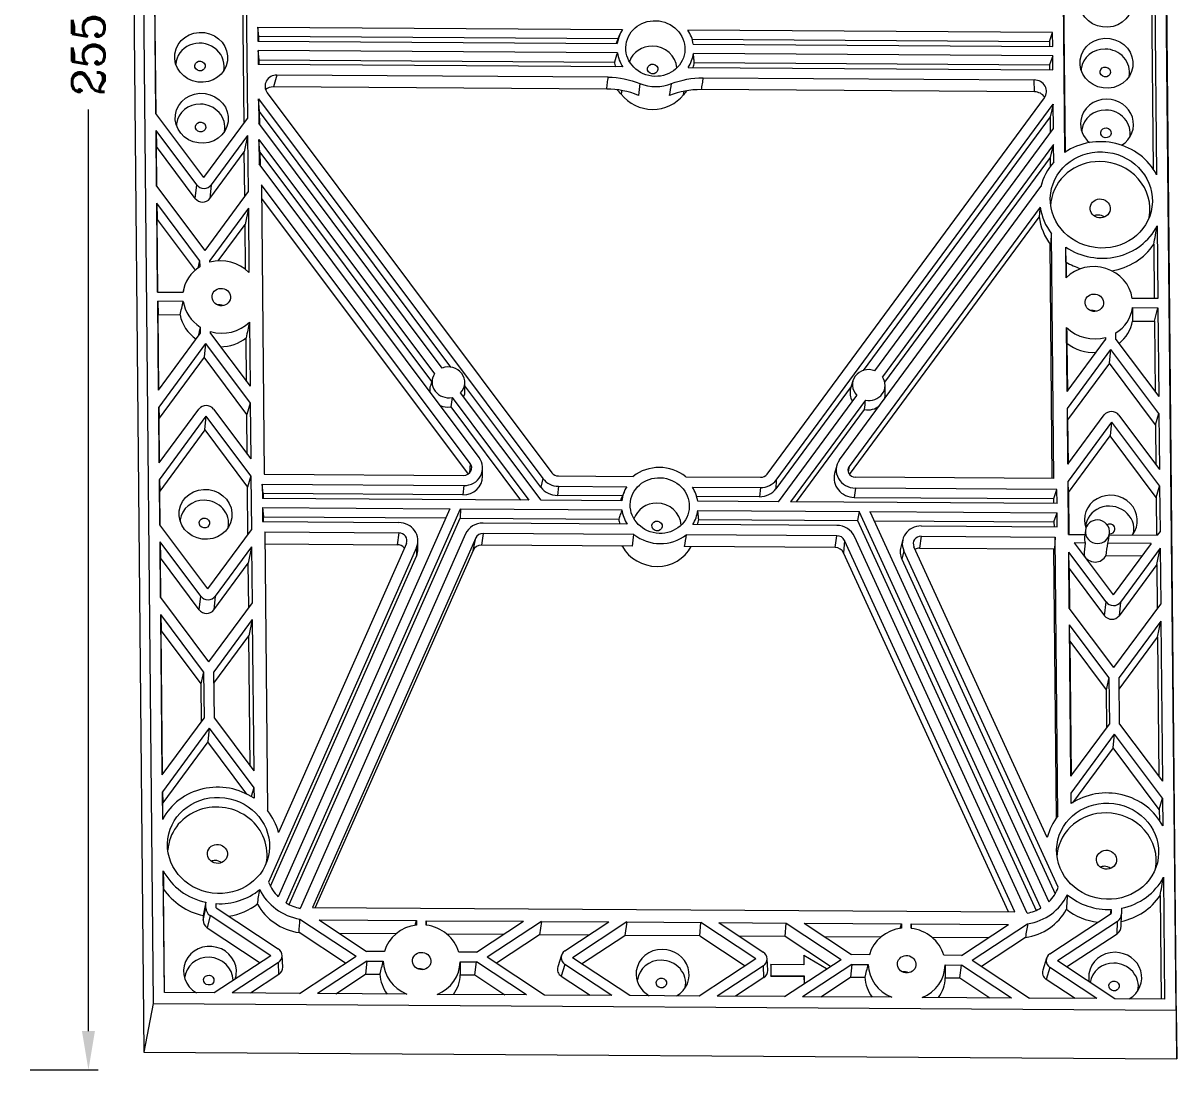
# Model space of a CAD drawing. Header units: millimetres. Extents: x 3042 to 4057, y 1987 to 3678.
# Drawn here: x 3376.9 to 3519.5, y 2148.1 to 2277.5 of the extents above; entities that cross this region are included whole.
import ezdxf

# ---------------------------------------------------------------- set-up
doc = ezdxf.new("R2010")
doc.units = ezdxf.units.MM
doc.layers.get('0').update_dxf_attribs({"linetype": 'CONTINUOUS'})
doc.layers.get('Defpoints').update_dxf_attribs({"linetype": 'CONTINUOUS'})
doc.layers.add('dim', color=82, linetype='CONTINUOUS', lineweight=9)
doc.styles.add('ROMANC', font='romanc.shx', dxfattribs={"bigfont": 'gbcbig.shx'})
doc.dimstyles.new('4', dxfattribs={"dimtxt": 3.5, "dimasz": 2.2, "dimexe": 0.66, "dimexo": 0.66, "dimgap": 0.66, "dimtad": 0, "dimdsep": 46, "dimtxsty": 'ROMANC', "dimcen": 0, "dimclrd": 256, "dimclre": 131, "dimclrt": 42, "dimazin": 2, "dimtfac": 1, "dimtofl": 0, "dimtmove": 0, "dimatfit": 3, "dimfxl": 1, "dimtfill": 1, "dimlwd": 5, "dimlwe": 5, "dimarcsym": 0})

# ---------------------------------------------------------------- blocks, each defined once
blk = doc.blocks.new('*D9')
at = {"layer": 'Defpoints', "color": 0, "lineweight": 18}
for p in [(3376.6, 2403.9), (3376.6, 2148.1), (3385.01, 2148.1)]:
    blk.add_point(p, dxfattribs=at)
at = {"layer": 'dim', "color": 131, "lineweight": 5}
for p, q in [((3377.8, 2403.9), (3386.21, 2403.9)), ((3377.8, 2148.1), (3386.21, 2148.1))]:
    blk.add_line(p, q, dxfattribs=at)
at = {"layer": 'dim', "lineweight": 5}
for p, q in [((3385.01, 2399.1), (3385.01, 2285.2)), ((3385.01, 2152.9), (3385.01, 2266.8))]:
    blk.add_line(p, q, dxfattribs=at)
at = {"layer": 'dim', "lineweight": 18}
for points in [[(3384.21, 2399.1), (3385.81, 2399.1), (3385.01, 2403.9)], [(3384.21, 2152.9), (3385.81, 2152.9), (3385.01, 2148.1)]]:
    blk.add_solid(points, dxfattribs=at)
at = {"layer": 'dim', "color": 42, "lineweight": 18, "insert": (3385.01, 2276), "char_height": 4, "attachment_point": 5, "rotation": 90, "style": 'ROMANC', "bg_fill": 3, "box_fill_scale": 1.1, "bg_fill_color": 256, "bg_fill_true_color": 13158600, "bg_fill_transparency": 7121136}
blk.add_mtext('255.8', dxfattribs=at)

msp = doc.modelspace()

# ---------------------------------------------------------------- linework, layer by layer
at = {"color": 7, "linetype": 'Continuous', "lineweight": 18}
for p, q in [((3390.724, 2393.181), (3393.01, 2156.331)), ((3519.42, 2155.507), (3517.135, 2392.357)), ((3389.54, 2391.134), (3391.865, 2150.3)), ((3519.532, 2149.467), (3517.207, 2390.301)), ((3393.35, 2266.313), (3393.122, 2289.935)), ((3393.369, 2266.288), (3393.163, 2287.674)), ((3404.457, 2287.176), (3404.664, 2265.68)), ((3404.238, 2265.102), (3404.043, 2285.329)), ((3505.688, 2261.512), (3505.481, 2283.008)), ((3505.513, 2281.614), (3505.707, 2261.525)), ((3516.795, 2282.375), (3517.023, 2258.753)), ((3516.377, 2280.984), (3516.584, 2259.477)), ((3406.07, 2275.835), (3405.941, 2276.971)), ((3405.941, 2276.971), (3450.999, 2276.677)), ((3405.941, 2276.971), (3405.958, 2275.236)), ((3450.657, 2276.017), (3450.279, 2275.099)), ((3504.159, 2276.33), (3459.101, 2276.624)), ((3503.764, 2275.198), (3504.159, 2276.33)), ((3504.176, 2274.595), (3504.159, 2276.33)), ((3405.958, 2275.236), (3450.373, 2274.946)), ((3450.462, 2275.545), (3406.07, 2275.835)), ((3406.076, 2275.235), (3406.07, 2275.835)), ((3459.628, 2275.486), (3503.764, 2275.198)), ((3459.76, 2274.885), (3504.176, 2274.595)), ((3503.764, 2275.198), (3503.77, 2274.598)), ((3450.384, 2273.803), (3405.969, 2274.093)), ((3406.098, 2272.957), (3405.969, 2274.093)), ((3405.969, 2274.093), (3405.986, 2272.358)), ((3504.187, 2273.452), (3459.771, 2273.742)), ((3504.187, 2273.452), (3503.792, 2272.32)), ((3504.204, 2271.717), (3504.187, 2273.452)), ((3451.044, 2272.064), (3405.986, 2272.358)), ((3406.098, 2272.957), (3450.005, 2272.671)), ((3406.104, 2272.357), (3406.098, 2272.957)), ((3459.145, 2272.011), (3504.204, 2271.717)), ((3459.885, 2272.606), (3503.792, 2272.32)), ((3503.792, 2272.32), (3503.798, 2271.72)), ((3449.245, 2270.804), (3408.309, 2271.071)), ((3460.969, 2270.728), (3501.905, 2270.461)), ((3407.109, 2268.869), (3442.273, 2221.92)), ((3449.059, 2269.336), (3407.862, 2269.605)), ((3501.93, 2268.992), (3460.732, 2269.26)), ((3406.026, 2268.128), (3406.055, 2265.11)), ((3406.16, 2266.547), (3406.026, 2268.128)), ((3406.026, 2268.128), (3441.175, 2221.198)), ((3468.886, 2221.747), (3503.147, 2268.243)), ((3469.997, 2221.011), (3504.245, 2267.487)), ((3504.245, 2267.487), (3503.854, 2265.91)), ((3504.274, 2264.47), (3504.245, 2267.487)), ((3399.288, 2258.385), (3393.35, 2266.313)), ((3429.813, 2234.966), (3406.16, 2266.547)), ((3406.175, 2264.95), (3406.16, 2266.547)), ((3503.854, 2265.91), (3480.744, 2234.547)), ((3503.854, 2265.91), (3503.873, 2263.926)), ((3399.288, 2258.385), (3404.664, 2265.68)), ((3428.715, 2234.856), (3406.055, 2265.11)), ((3393.37, 2264.223), (3393.408, 2262.223)), ((3393.437, 2257.322), (3393.37, 2264.223)), ((3398.397, 2257.511), (3393.37, 2264.223)), ((3404.684, 2263.59), (3400.196, 2257.499)), ((3404.684, 2263.59), (3404.272, 2261.593)), ((3404.684, 2263.59), (3404.751, 2256.689)), ((3406.075, 2263.102), (3427.782, 2234.12)), ((3406.075, 2263.102), (3406.104, 2260.085)), ((3406.208, 2261.522), (3406.075, 2263.102)), ((3482.196, 2234.507), (3504.274, 2264.47)), ((3393.456, 2257.296), (3393.408, 2262.223)), ((3398.207, 2255.815), (3393.408, 2262.223)), ((3504.293, 2262.462), (3483.143, 2233.759)), ((3503.902, 2260.885), (3504.293, 2262.462)), ((3504.314, 2260.316), (3504.293, 2262.462)), ((3400.006, 2255.804), (3404.272, 2261.593)), ((3404.325, 2256.111), (3404.272, 2261.593)), ((3406.208, 2261.522), (3406.224, 2259.924)), ((3406.208, 2261.522), (3427.423, 2233.196)), ((3483.427, 2233.098), (3503.902, 2260.885)), ((3503.912, 2259.825), (3503.902, 2260.885)), ((3433.289, 2223.788), (3406.104, 2260.085)), ((3406.391, 2257.514), (3406.736, 2221.751)), ((3432.191, 2223.066), (3406.391, 2257.514)), ((3502.826, 2257.656), (3502.708, 2257.253)), ((3393.437, 2257.322), (3399.375, 2249.393)), ((3404.751, 2256.689), (3399.375, 2249.393)), ((3477.834, 2223.497), (3502.727, 2257.28)), ((3393.457, 2255.231), (3393.495, 2253.231)), ((3393.563, 2244.243), (3393.457, 2255.231)), ((3398.751, 2248.163), (3393.457, 2255.231)), ((3404.771, 2254.598), (3400.023, 2248.155)), ((3404.771, 2254.598), (3404.359, 2252.601)), ((3404.771, 2254.598), (3404.847, 2246.677)), ((3406.407, 2255.827), (3431.936, 2221.742)), ((3502.627, 2254.723), (3479.027, 2222.696)), ((3393.582, 2244.243), (3393.495, 2253.231)), ((3393.495, 2253.231), (3398.198, 2246.952)), ((3479.084, 2221.679), (3502.52, 2253.483)), ((3401.034, 2248.089), (3404.359, 2252.601)), ((3404.412, 2247.059), (3404.359, 2252.601)), ((3517.084, 2252.411), (3517.171, 2243.437)), ((3504.324, 2221.213), (3504.032, 2251.458)), ((3504.128, 2221.215), (3503.849, 2250.178)), ((3505.838, 2246.018), (3505.801, 2249.799)), ((3516.674, 2250.152), (3516.739, 2243.439)), ((3398.751, 2248.163), (3398.533, 2247.214)), ((3398.751, 2248.163), (3398.758, 2247.364)), ((3400.025, 2247.92), (3400.023, 2248.155)), ((3505.838, 2247.949), (3505.856, 2246.037)), ((3396.854, 2244.887), (3396.658, 2244.222)), ((3393.563, 2244.243), (3396.715, 2244.222)), ((3393.68, 2232.124), (3393.574, 2243.113)), ((3393.574, 2243.113), (3393.609, 2241.45)), ((3396.726, 2243.092), (3393.574, 2243.113)), ((3517.171, 2243.437), (3514.018, 2243.457)), ((3514.029, 2242.327), (3517.181, 2242.307)), ((3516.766, 2240.647), (3517.181, 2242.307)), ((3517.181, 2242.307), (3517.287, 2231.318)), ((3393.699, 2232.149), (3393.609, 2241.45)), ((3393.609, 2241.45), (3396.342, 2241.432)), ((3404.907, 2240.531), (3404.983, 2232.609)), ((3514.033, 2240.665), (3516.766, 2240.647)), ((3516.766, 2240.647), (3516.851, 2231.901)), ((3393.68, 2232.124), (3398.838, 2239.124)), ((3398.83, 2239.923), (3398.838, 2239.124)), ((3400.11, 2239.116), (3400.108, 2239.351)), ((3400.11, 2239.116), (3404.983, 2232.609)), ((3505.973, 2231.951), (3505.897, 2239.873)), ((3511.994, 2238.386), (3511.986, 2239.185)), ((3399.486, 2237.886), (3393.7, 2230.034)), ((3399.486, 2237.886), (3399.296, 2236.19)), ((3399.486, 2237.886), (3405.003, 2230.519)), ((3404.546, 2233.193), (3404.494, 2238.59)), ((3505.935, 2237.929), (3505.992, 2231.976)), ((3505.973, 2231.951), (3510.722, 2238.394)), ((3510.719, 2238.629), (3510.722, 2238.394)), ((3511.994, 2238.386), (3517.287, 2231.318)), ((3399.296, 2236.19), (3393.732, 2228.64)), ((3404.585, 2229.128), (3399.296, 2236.19)), ((3505.994, 2229.861), (3511.369, 2237.156)), ((3511.18, 2235.461), (3511.369, 2237.156)), ((3517.308, 2229.228), (3511.369, 2237.156)), ((3511.18, 2235.461), (3506.026, 2228.467)), ((3516.89, 2227.837), (3511.18, 2235.461)), ((3427.55, 2233.625), (3427.264, 2232.656)), ((3479.496, 2233.286), (3479.21, 2232.317)), ((3440.949, 2218.521), (3431.008, 2231.795)), ((3431.544, 2232.088), (3431.521, 2233.098)), ((3440.934, 2220.118), (3431.531, 2232.672)), ((3479.283, 2232.566), (3469.971, 2219.928)), ((3483.49, 2231.749), (3483.467, 2232.759)), ((3405.003, 2230.519), (3404.585, 2229.128)), ((3405.003, 2230.519), (3405.07, 2223.618)), ((3429.951, 2231.223), (3439.457, 2218.531)), ((3470.275, 2218.33), (3479.962, 2231.476)), ((3481.029, 2230.89), (3471.767, 2218.32)), ((3393.7, 2230.034), (3393.732, 2228.64)), ((3393.767, 2223.133), (3393.7, 2230.034)), ((3393.767, 2223.133), (3398.665, 2229.78)), ((3393.787, 2221.042), (3399.573, 2228.894)), ((3399.383, 2227.199), (3399.573, 2228.894)), ((3405.09, 2221.528), (3399.573, 2228.894)), ((3400.464, 2229.768), (3405.07, 2223.618)), ((3404.633, 2224.202), (3404.585, 2229.128)), ((3429.777, 2230.054), (3438.402, 2218.538)), ((3472.535, 2218.316), (3480.938, 2229.72)), ((3506.06, 2222.96), (3505.994, 2229.861)), ((3506.026, 2228.467), (3505.994, 2229.861)), ((3506.06, 2222.96), (3510.548, 2229.05)), ((3512.347, 2229.038), (3517.374, 2222.327)), ((3516.89, 2227.837), (3517.308, 2229.228)), ((3517.308, 2229.228), (3517.374, 2222.327)), ((3393.785, 2223.158), (3393.732, 2228.64)), ((3506.026, 2228.467), (3506.079, 2222.985)), ((3511.456, 2228.165), (3506.08, 2220.869)), ((3511.456, 2228.165), (3511.266, 2226.469)), ((3511.456, 2228.165), (3517.394, 2220.236)), ((3516.89, 2227.837), (3516.937, 2222.91)), ((3399.383, 2227.199), (3393.819, 2219.648)), ((3399.383, 2227.199), (3404.672, 2220.137)), ((3506.113, 2219.476), (3511.266, 2226.469)), ((3516.977, 2218.845), (3511.266, 2226.469)), ((3406.736, 2221.751), (3431.387, 2221.59)), ((3433.723, 2221.476), (3433.726, 2222.489)), ((3477.492, 2222.787), (3477.231, 2221.808)), ((3393.787, 2221.042), (3393.819, 2219.648)), ((3393.841, 2215.473), (3393.787, 2221.042)), ((3405.09, 2221.528), (3404.672, 2220.137)), ((3405.09, 2221.528), (3405.155, 2214.839)), ((3406.615, 2219.345), (3406.486, 2220.481)), ((3406.486, 2220.481), (3431.4, 2220.319)), ((3406.486, 2220.481), (3406.503, 2218.746)), ((3443.095, 2221.513), (3452.337, 2221.453)), ((3458.829, 2221.411), (3468.071, 2221.351)), ((3504.324, 2221.213), (3479.768, 2221.374)), ((3506.144, 2214.277), (3506.08, 2220.869)), ((3506.113, 2219.476), (3506.08, 2220.869)), ((3393.86, 2215.447), (3393.819, 2219.648)), ((3404.729, 2214.262), (3404.672, 2220.137)), ((3406.615, 2219.345), (3406.621, 2218.745)), ((3431.267, 2219.185), (3406.615, 2219.345)), ((3451.008, 2219.056), (3442.974, 2219.108)), ((3443.107, 2220.242), (3451.545, 2220.187)), ((3451.203, 2219.528), (3450.824, 2218.61)), ((3459.646, 2220.135), (3468.084, 2220.08)), ((3467.951, 2218.945), (3460.173, 2218.996)), ((3479.658, 2218.869), (3504.309, 2218.708)), ((3504.704, 2219.841), (3479.791, 2220.003)), ((3504.309, 2218.708), (3504.704, 2219.841)), ((3504.721, 2218.106), (3504.704, 2219.841)), ((3506.113, 2219.476), (3506.163, 2214.277)), ((3516.977, 2218.845), (3517.394, 2220.236)), ((3516.977, 2218.845), (3517.021, 2214.206)), ((3517.394, 2220.236), (3517.448, 2214.666)), ((3439.457, 2218.531), (3406.503, 2218.746)), ((3406.514, 2217.603), (3429.67, 2217.452)), ((3406.514, 2217.603), (3406.643, 2216.467)), ((3406.514, 2217.603), (3406.531, 2215.868)), ((3429.67, 2217.452), (3408.472, 2169.495)), ((3409.459, 2168.739), (3430.988, 2217.444)), ((3430.988, 2217.444), (3430.941, 2216.309)), ((3430.988, 2217.444), (3450.929, 2217.314)), ((3450.918, 2218.456), (3440.949, 2218.521)), ((3470.275, 2218.33), (3460.306, 2218.395)), ((3504.721, 2218.106), (3471.767, 2218.32)), ((3504.315, 2218.108), (3504.309, 2218.708)), ((3406.643, 2216.467), (3429.17, 2216.32)), ((3406.649, 2215.867), (3406.643, 2216.467)), ((3409.826, 2168.539), (3430.941, 2216.309)), ((3430.941, 2216.309), (3450.55, 2216.181)), ((3460.317, 2217.252), (3480.258, 2217.122)), ((3460.43, 2216.117), (3480.039, 2215.989)), ((3480.258, 2217.122), (3480.039, 2215.989)), ((3502.73, 2168.131), (3480.258, 2217.122)), ((3481.576, 2217.114), (3503.702, 2168.874)), ((3481.576, 2217.114), (3504.732, 2216.963)), ((3504.337, 2215.83), (3504.732, 2216.963)), ((3504.749, 2215.227), (3504.732, 2216.963)), ((3399.779, 2207.544), (3393.841, 2215.473)), ((3399.779, 2207.544), (3405.155, 2214.839)), ((3406.531, 2215.868), (3423.359, 2215.758)), ((3406.805, 2214.595), (3407.138, 2180.149)), ((3406.805, 2214.595), (3423.371, 2214.487)), ((3451.589, 2215.574), (3433.777, 2215.69)), ((3477.503, 2215.405), (3459.69, 2215.521)), ((3480.039, 2215.989), (3502.13, 2167.826)), ((3482.098, 2215.975), (3504.337, 2215.83)), ((3487.921, 2215.337), (3504.749, 2215.227)), ((3504.337, 2215.83), (3504.343, 2215.23)), ((3508.222, 2214.776), (3508.111, 2213.934)), ((3517.448, 2214.666), (3517.108, 2214.205)), ((3393.927, 2206.481), (3393.861, 2213.382)), ((3393.861, 2213.382), (3393.899, 2211.382)), ((3398.888, 2206.67), (3393.861, 2213.382)), ((3424.303, 2213.172), (3408.508, 2177.44)), ((3431.629, 2214.356), (3411.169, 2168.07)), ((3432.875, 2213.852), (3412.693, 2168.193)), ((3425.724, 2212.49), (3425.728, 2213.504)), ((3452.406, 2214.298), (3433.789, 2214.419)), ((3477.515, 2214.134), (3458.898, 2214.256)), ((3499.506, 2167.627), (3478.44, 2213.555)), ((3501.032, 2167.484), (3479.677, 2214.043)), ((3485.665, 2213.696), (3485.404, 2212.717)), ((3487.933, 2214.066), (3504.499, 2213.958)), ((3504.499, 2213.958), (3504.411, 2212.489)), ((3504.831, 2179.512), (3504.499, 2213.958)), ((3506.144, 2214.277), (3508.154, 2214.264)), ((3508.209, 2213.228), (3506.852, 2213.237)), ((3506.852, 2213.237), (3511.662, 2206.814)), ((3516.349, 2213.175), (3510.997, 2213.21)), ((3511.085, 2213.539), (3511.196, 2214.382)), ((3511.178, 2214.244), (3517.108, 2214.205)), ((3516.349, 2213.175), (3511.662, 2206.814)), ((3405.175, 2212.749), (3400.687, 2206.659)), ((3405.175, 2212.749), (3404.763, 2210.752)), ((3405.175, 2212.749), (3405.241, 2205.848)), ((3406.819, 2213.126), (3423.16, 2213.019)), ((3425.549, 2212.667), (3407.267, 2171.307)), ((3432.552, 2212.314), (3413.048, 2168.192)), ((3452.24, 2212.83), (3433.578, 2212.951)), ((3477.304, 2212.666), (3458.641, 2212.788)), ((3498.7, 2167.633), (3478.343, 2212.015)), ((3504.873, 2170.671), (3485.79, 2212.274)), ((3503.513, 2176.82), (3487.026, 2212.763)), ((3487.722, 2212.598), (3504.411, 2212.489)), ((3504.638, 2179.258), (3504.317, 2212.49)), ((3506.203, 2210.09), (3506.165, 2212.09)), ((3506.232, 2205.19), (3506.165, 2212.09)), ((3510.771, 2205.941), (3506.165, 2212.09)), ((3517.468, 2212.576), (3512.57, 2205.929)), ((3517.056, 2210.579), (3517.468, 2212.576)), ((3517.468, 2212.576), (3517.535, 2205.675)), ((3393.947, 2206.456), (3393.899, 2211.382)), ((3398.698, 2204.975), (3393.899, 2211.382)), ((3400.497, 2204.963), (3404.763, 2210.752)), ((3404.816, 2205.271), (3404.763, 2210.752)), ((3407.497, 2170.799), (3425.536, 2211.607)), ((3485.536, 2211.216), (3504.496, 2169.88)), ((3507.997, 2211.708), (3508.049, 2211.708)), ((3510.773, 2211.69), (3515.234, 2211.661)), ((3517.056, 2210.579), (3512.38, 2204.233)), ((3517.056, 2210.579), (3517.109, 2205.097)), ((3506.203, 2210.09), (3510.581, 2204.245)), ((3506.203, 2210.09), (3506.251, 2205.164)), ((3393.927, 2206.481), (3399.866, 2198.553)), ((3405.241, 2205.848), (3399.866, 2198.553)), ((3511.749, 2197.823), (3506.232, 2205.19)), ((3511.749, 2197.823), (3517.535, 2205.675)), ((3394.139, 2184.579), (3393.948, 2204.391)), ((3393.948, 2204.391), (3393.986, 2202.391)), ((3399.241, 2197.323), (3393.948, 2204.391)), ((3405.262, 2203.758), (3400.514, 2197.314)), ((3405.262, 2203.758), (3404.85, 2201.761)), ((3405.262, 2203.758), (3405.442, 2185.064)), ((3517.555, 2203.585), (3512.397, 2196.585)), ((3517.143, 2201.588), (3517.555, 2203.585)), ((3517.555, 2203.585), (3517.746, 2183.773)), ((3394.157, 2184.604), (3393.986, 2202.391)), ((3393.986, 2202.391), (3398.9, 2195.83)), ((3400.527, 2195.895), (3404.85, 2201.761)), ((3405.005, 2185.648), (3404.85, 2201.761)), ((3506.29, 2201.099), (3506.252, 2203.099)), ((3506.432, 2184.405), (3506.252, 2203.099)), ((3511.125, 2196.593), (3506.252, 2203.099)), ((3506.29, 2201.099), (3510.783, 2195.1)), ((3506.29, 2201.099), (3506.451, 2184.431)), ((3512.411, 2195.165), (3517.143, 2201.588)), ((3517.143, 2201.588), (3517.309, 2184.356)), ((3399.241, 2197.323), (3398.9, 2195.83)), ((3399.241, 2197.323), (3399.297, 2191.579)), ((3400.569, 2191.57), (3400.514, 2197.314)), ((3511.125, 2196.593), (3510.783, 2195.1)), ((3511.125, 2196.593), (3511.18, 2190.849)), ((3512.452, 2190.841), (3512.397, 2196.585)), ((3398.9, 2195.83), (3398.945, 2191.102)), ((3510.783, 2195.1), (3510.829, 2190.372)), ((3394.139, 2184.579), (3399.297, 2191.579)), ((3399.945, 2190.34), (3394.159, 2182.488)), ((3399.945, 2190.34), (3399.755, 2188.645)), ((3399.945, 2190.34), (3405.462, 2182.974)), ((3400.569, 2191.57), (3405.442, 2185.064)), ((3506.432, 2184.405), (3511.18, 2190.849)), ((3512.452, 2190.841), (3517.746, 2183.773)), ((3506.452, 2182.315), (3511.828, 2189.611)), ((3511.639, 2187.915), (3511.828, 2189.611)), ((3517.766, 2181.682), (3511.828, 2189.611)), ((3399.755, 2188.645), (3394.191, 2181.094)), ((3404.588, 2182.192), (3399.755, 2188.645)), ((3511.639, 2187.915), (3506.635, 2181.126)), ((3517.349, 2180.291), (3511.639, 2187.915)), ((3394.192, 2179.061), (3394.159, 2182.488)), ((3394.159, 2182.488), (3394.191, 2181.094)), ((3405.462, 2182.974), (3405.136, 2181.889)), ((3405.462, 2182.974), (3405.475, 2181.673)), ((3506.482, 2181.026), (3506.452, 2182.315)), ((3506.465, 2181.014), (3506.452, 2182.315)), ((3394.211, 2179.097), (3394.191, 2181.094)), ((3517.349, 2180.291), (3517.766, 2181.682)), ((3517.766, 2181.682), (3517.8, 2178.255)), ((3517.349, 2180.291), (3517.361, 2178.979)), ((3394.398, 2157.664), (3394.253, 2172.719)), ((3517.861, 2171.913), (3518.006, 2156.858)), ((3394.417, 2157.664), (3394.294, 2170.458)), ((3517.451, 2169.655), (3517.575, 2156.861)), ((3399.523, 2168.116), (3399.517, 2168.821)), ((3400.795, 2168.144), (3400.79, 2168.654)), ((3400.795, 2168.144), (3408.472, 2163.06)), ((3412.693, 2168.193), (3499.506, 2167.627)), ((3511.401, 2167.933), (3511.406, 2167.423)), ((3512.672, 2168.083), (3512.679, 2167.378)), ((3399.176, 2167.187), (3399.182, 2166.594)), ((3407.547, 2162.219), (3400.043, 2167.188)), ((3411.145, 2166.746), (3418.086, 2162.15)), ((3413.509, 2166.635), (3425.546, 2166.556)), ((3413.509, 2166.635), (3419.39, 2162.741)), ((3425.403, 2165.982), (3425.546, 2166.556)), ((3425.546, 2166.556), (3425.552, 2166.001)), ((3426.75, 2165.993), (3426.745, 2166.548)), ((3426.745, 2166.548), (3438.782, 2166.47)), ((3426.745, 2166.548), (3426.757, 2165.992)), ((3432.976, 2162.652), (3438.782, 2166.47)), ((3441, 2166.455), (3434.292, 2162.044)), ((3441, 2166.455), (3440.75, 2164.795)), ((3441, 2166.455), (3449.321, 2166.401)), ((3443.889, 2162.829), (3449.321, 2166.401)), ((3451.539, 2166.387), (3444.831, 2161.975)), ((3451.539, 2166.387), (3451.289, 2164.726)), ((3451.539, 2166.387), (3460.69, 2166.327)), ((3460.56, 2164.665), (3460.69, 2166.327)), ((3467.484, 2161.828), (3460.69, 2166.327)), ((3462.908, 2166.312), (3471.229, 2166.258)), ((3462.908, 2166.312), (3468.409, 2162.669)), ((3471.099, 2164.597), (3471.229, 2166.258)), ((3471.229, 2166.258), (3478.023, 2161.759)), ((3473.447, 2166.244), (3485.484, 2166.165)), ((3473.447, 2166.244), (3479.327, 2162.35)), ((3485.34, 2165.591), (3485.484, 2166.165)), ((3485.484, 2166.165), (3485.489, 2165.61)), ((3486.683, 2166.157), (3498.72, 2166.079)), ((3486.688, 2165.602), (3486.683, 2166.157)), ((3486.683, 2166.157), (3486.694, 2165.602)), ((3494.229, 2161.653), (3501.082, 2166.16)), ((3503.827, 2162.438), (3511.406, 2167.423)), ((3512.177, 2166.456), (3504.768, 2161.585)), ((3512.637, 2165.815), (3512.678, 2167.339)), ((3399.702, 2165.666), (3406.222, 2161.348)), ((3416.762, 2161.279), (3411.039, 2165.068)), ((3422.993, 2164.91), (3416.045, 2164.956)), ((3436.279, 2164.824), (3429.331, 2164.869)), ((3440.75, 2164.795), (3435.425, 2161.293)), ((3446.818, 2164.755), (3440.75, 2164.795)), ((3445.964, 2161.225), (3451.289, 2164.726)), ((3460.56, 2164.665), (3451.289, 2164.726)), ((3460.56, 2164.665), (3466.16, 2160.957)), ((3492.914, 2162.261), (3498.72, 2166.079)), ((3505.902, 2160.834), (3512.135, 2164.933)), ((3471.099, 2164.597), (3465.443, 2164.634)), ((3476.699, 2160.888), (3471.099, 2164.597)), ((3482.93, 2164.52), (3475.982, 2164.565)), ((3496.216, 2164.433), (3489.268, 2164.478)), ((3500.808, 2164.483), (3495.363, 2160.902)), ((3407.547, 2162.219), (3400.56, 2157.624)), ((3409.017, 2160.796), (3408.948, 2162.247)), ((3411.099, 2157.555), (3418.086, 2162.15)), ((3421.593, 2162.726), (3419.39, 2162.741)), ((3421.619, 2162.821), (3421.592, 2162.726)), ((3432.976, 2162.652), (3430.773, 2162.667)), ((3441.368, 2157.358), (3434.292, 2162.044)), ((3443.473, 2162.285), (3443.02, 2160.838)), ((3451.907, 2157.289), (3444.831, 2161.975)), ((3467.484, 2161.828), (3460.497, 2157.233)), ((3468.954, 2160.405), (3468.885, 2161.856)), ((3473.418, 2162.185), (3473.427, 2162.252)), ((3473.418, 2162.185), (3473.429, 2161.094)), ((3473.427, 2162.252), (3473.438, 2161.094)), ((3476.24, 2160.586), (3473.427, 2162.252)), ((3481.53, 2162.335), (3479.327, 2162.35)), ((3481.557, 2162.43), (3481.529, 2162.335)), ((3492.914, 2162.261), (3490.711, 2162.276)), ((3503.411, 2161.894), (3502.957, 2160.447)), ((3408.488, 2161.365), (3402.778, 2157.61)), ((3419.401, 2161.542), (3413.317, 2157.541)), ((3419.401, 2161.542), (3419.258, 2159.951)), ((3419.401, 2161.542), (3421.449, 2161.528)), ((3430.94, 2161.467), (3432.988, 2161.453)), ((3432.75, 2159.863), (3432.988, 2161.453)), ((3439.15, 2157.372), (3432.988, 2161.453)), ((3449.689, 2157.304), (3443.906, 2161.134)), ((3468.426, 2160.974), (3462.715, 2157.219)), ((3469.334, 2161.053), (3469.343, 2161.12)), ((3469.334, 2161.053), (3469.347, 2159.678)), ((3473.438, 2161.094), (3469.343, 2161.12)), ((3469.343, 2161.12), (3469.356, 2159.745)), ((3471.037, 2157.164), (3478.023, 2161.759)), ((3479.339, 2161.151), (3473.255, 2157.15)), ((3479.339, 2161.151), (3479.195, 2159.56)), ((3479.339, 2161.151), (3481.387, 2161.137)), ((3490.877, 2161.076), (3492.925, 2161.062)), ((3492.687, 2159.472), (3492.925, 2161.062)), ((3499.087, 2156.981), (3492.925, 2161.062)), ((3494.229, 2161.653), (3501.305, 2156.967)), ((3509.627, 2156.913), (3503.843, 2160.743)), ((3511.845, 2156.898), (3504.768, 2161.585)), ((3408.558, 2159.914), (3405.031, 2157.595)), ((3415.57, 2157.526), (3419.258, 2159.951)), ((3419.258, 2159.951), (3421.038, 2159.939)), ((3430.97, 2159.875), (3432.75, 2159.863)), ((3432.75, 2159.863), (3436.485, 2157.39)), ((3443.452, 2159.686), (3447.024, 2157.321)), ((3468.495, 2159.523), (3464.969, 2157.204)), ((3469.347, 2159.678), (3469.356, 2159.745)), ((3469.347, 2159.678), (3473.443, 2159.651)), ((3469.356, 2159.745), (3473.452, 2159.718)), ((3473.443, 2159.651), (3473.452, 2159.718)), ((3473.443, 2159.651), (3473.451, 2158.752)), ((3473.452, 2159.718), (3473.461, 2158.759)), ((3475.508, 2157.135), (3479.195, 2159.56)), ((3479.195, 2159.56), (3480.975, 2159.549)), ((3490.907, 2159.484), (3492.687, 2159.472)), ((3492.687, 2159.472), (3496.422, 2156.999)), ((3506.961, 2156.93), (3503.389, 2159.295)), ((3400.56, 2157.624), (3394.398, 2157.664)), ((3411.099, 2157.555), (3402.778, 2157.61)), ((3424.346, 2157.469), (3413.317, 2157.541)), ((3393.01, 2156.331), (3391.865, 2150.3)), ((3393.01, 2156.331), (3519.42, 2155.507)), ((3439.15, 2157.372), (3428.121, 2157.444)), ((3449.689, 2157.304), (3441.368, 2157.358)), ((3460.497, 2157.233), (3451.907, 2157.289)), ((3471.037, 2157.164), (3462.715, 2157.219)), ((3484.283, 2157.078), (3473.255, 2157.15)), ((3499.087, 2156.981), (3488.059, 2157.053)), ((3509.627, 2156.913), (3501.305, 2156.967)), ((3518.006, 2156.858), (3511.845, 2156.898)), ((3519.42, 2155.507), (3519.532, 2149.467)), ((3391.865, 2150.3), (3519.532, 2149.467))]:
    msp.add_line(p, q, dxfattribs=at)
at = {"color": 7, "linetype": 'Continuous', "lineweight": 13}
for p, q in [((3408.309, 2271.071), (3407.862, 2269.605)), ((3501.93, 2268.992), (3501.905, 2270.461)), ((3398.207, 2255.815), (3398.397, 2257.511)), ((3400.196, 2257.499), (3400.006, 2255.804)), ((3432.191, 2223.066), (3432.105, 2221.874)), ((3479.027, 2222.696), (3478.893, 2222.041)), ((3431.4, 2220.319), (3431.267, 2219.185)), ((3441.175, 2221.198), (3440.934, 2220.118)), ((3469.997, 2221.011), (3469.971, 2219.928)), ((3443.107, 2220.242), (3442.974, 2219.108)), ((3468.084, 2220.08), (3467.951, 2218.945)), ((3479.791, 2220.003), (3479.658, 2218.869)), ((3423.371, 2214.487), (3423.16, 2213.019)), ((3432.552, 2212.314), (3432.875, 2213.852)), ((3433.789, 2214.419), (3433.578, 2212.951)), ((3477.304, 2212.666), (3477.515, 2214.134)), ((3478.44, 2213.555), (3478.343, 2212.015)), ((3487.933, 2214.066), (3487.722, 2212.598)), ((3511.196, 2214.382), (3511.196, 2214.382)), ((3425.549, 2212.667), (3425.536, 2211.607)), ((3485.79, 2212.274), (3485.536, 2211.216)), ((3398.698, 2204.975), (3398.888, 2206.67)), ((3400.687, 2206.659), (3400.497, 2204.963)), ((3510.581, 2204.245), (3510.771, 2205.941)), ((3512.57, 2205.929), (3512.38, 2204.233)), ((3399.182, 2166.594), (3399.523, 2168.116)), ((3400.043, 2167.188), (3399.702, 2165.666)), ((3512.135, 2164.933), (3512.177, 2166.456)), ((3408.558, 2159.914), (3408.488, 2161.365)), ((3443.906, 2161.134), (3443.452, 2159.686)), ((3468.495, 2159.523), (3468.426, 2160.974)), ((3503.843, 2160.743), (3503.389, 2159.295))]:
    msp.add_line(p, q, dxfattribs=at)
at = {"color": 7, "linetype": 'Continuous', "lineweight": 18}
for start, end in [(89.62636, 172.44398), (352.44398, 89.62636)]:
    msp.add_arc((3509.709, 2214.579), 1.5, start, end, dxfattribs=at)
for centre, major_axis in [((3510.749, 2280.062), (-3.251, 0.431)), ((3455.072, 2274.344), (-3.624, 0.481)), ((3398.938, 2273.26), (3.251, -0.431)), ((3510.822, 2272.53), (-3.251, 0.431)), ((3398.795, 2272.181), (0.641, -0.085)), ((3454.737, 2271.817), (0.641, -0.085)), ((3510.679, 2271.452), (0.641, -0.085)), ((3399.011, 2265.728), (-3.251, 0.431)), ((3398.868, 2264.65), (0.641, -0.085)), ((3510.752, 2263.92), (0.641, -0.085)), ((3510.192, 2255.627), (-6.258, 0.83)), ((3510.054, 2254.582), (1.233, -0.164)), ((3401.428, 2243.626), (-1.134, 0.15)), ((3509.316, 2242.923), (-1.134, 0.15)), ((3455.618, 2217.854), (-3.624, 0.481)), ((3399.484, 2216.77), (-3.251, 0.431)), ((3399.341, 2215.692), (0.641, -0.085)), ((3455.282, 2215.327), (0.641, -0.085)), ((3401.084, 2175.845), (6.258, -0.83)), ((3510.969, 2175.129), (-6.258, 0.83)), ((3400.945, 2174.801), (1.233, -0.164)), ((3510.831, 2174.084), (1.233, -0.164)), ((3426.194, 2161.56), (-1.134, 0.15)), ((3486.131, 2161.169), (-1.134, 0.15)), ((3399.886, 2159.202), (0.641, -0.085)), ((3455.827, 2158.838), (0.641, -0.085)), ((3511.769, 2158.473), (0.641, -0.085))]:
    msp.add_ellipse(centre, major_axis=major_axis, ratio=0.9404537, dxfattribs=at)
for centre, major_axis, ratio, start_param, end_param in [((3455.072, 2274.344), (4.696, -0.623), 0.9404537, 2.7312812, 3.1463332), ((3455.072, 2274.344), (4.696, -0.623), 0.9404537, 0.2616643, 0.6767163), ((3398.795, 2272.181), (2.974, -0.394), 0.9404537, 0, 3.2021459), ((3454.938, 2273.333), (4.957, -0.657), 0.9404537, 2.8971148, 2.9317789), ((3454.737, 2271.817), (-2.974, 0.394), 0.9404537, 4.8455913, 6.0988905), ((3454.737, 2271.817), (-2.974, 0.394), 0.9404537, 3.325846, 4.8455913), ((3455.072, 2274.344), (4.696, -0.623), 0.9404537, 3.403257, 3.818309), ((3455.072, 2274.344), (4.696, -0.623), 0.9404537, 5.8728739, 6.2879259), ((3510.679, 2271.452), (-2.974, 0.394), 0.9404537, 4.8455913, 6.2831853), ((3510.679, 2271.452), (-2.974, 0.394), 0.9404537, 3.0808998, 4.8455913), ((3398.795, 2272.181), (2.974, -0.394), 0.9404537, 6.2225907, 6.2831853), ((3454.938, 2273.333), (4.957, -0.657), 0.9404537, 3.4229167, 3.5534436), ((3454.938, 2273.333), (4.957, -0.657), 0.9404537, 6.1377394, 6.2682662), ((3510.679, 2271.452), (-2.974, 0.394), 0.9404537, 0, 0.0606513), ((3408.325, 2269.666), (-1.48, 0.209), 0.9392855, 4.8544526, 7.0347984), ((3501.916, 2269.055), (-1.483, 0.178), 0.9399267, 2.6523753, 4.8327212), ((3407.877, 2268.199), (-1.48, 0.209), 0.9392855, 4.8544526, 5.5598283), ((3455.072, 2274.344), (4.957, -0.657), 0.9404537, 4.4421502, 5.2490327), ((3501.941, 2267.586), (-1.483, 0.178), 0.9399267, 3.8201211, 4.8327212), ((3398.868, 2264.65), (-2.974, 0.394), 0.9404537, 4.8455913, 6.2831853), ((3398.868, 2264.65), (-2.974, 0.394), 0.9404537, 3.0808998, 4.8455913), ((3454.67, 2271.311), (-4.723, 0.626), 0.9404537, 0.765432, 2.6425656), ((3510.895, 2264.998), (-3.251, 0.431), 0.9404537, 4.8455913, 6.2831853), ((3510.895, 2264.998), (-3.251, 0.431), 0.9404537, 2.2772411, 4.8455913), ((3510.752, 2263.92), (-2.974, 0.394), 0.9404537, 4.8455913, 6.2831853), ((3510.752, 2263.92), (-2.974, 0.394), 0.9404537, 3.0808998, 4.8455913), ((3398.868, 2264.65), (-2.974, 0.394), 0.9404537, 0, 0.0606513), ((3510.895, 2264.998), (-3.251, 0.431), 0.9404537, 0, 0.9717131), ((3510.192, 2255.627), (7.583, -1.006), 0.9404537, 0.5891167, 2.3252171), ((3510.752, 2263.92), (-2.974, 0.394), 0.9404537, 0, 0.0606513), ((3510.192, 2255.627), (7.583, -1.006), 0.9404537, 2.5725822, 3.0501105), ((3510.054, 2254.582), (-6.097, 0.809), 0.9404537, 4.8455914, 6.2831853), ((3510.054, 2254.582), (-6.097, 0.809), 0.9404537, 3.0857105, 4.8455916), ((3399.291, 2258.101), (-1.09, 0.149), 0.9421318, 0.7490273, 2.6671505), ((3399.101, 2256.405), (-1.09, 0.149), 0.9421318, 0.7490273, 2.6671505), ((3510.192, 2255.627), (7.583, -1.006), 0.9404537, 3.4074391, 3.8990114), ((3510.054, 2254.582), (-6.097, 0.809), 0.9404537, 0, 0.0559389), ((3510, 2254.178), (-7.471, 0.991), 0.9404537, 0.2266842, 0.7622231), ((3509.79, 2252.594), (-1.233, 0.164), 0.9404537, 4.8455916, 5.2533111), ((3509.79, 2252.594), (-1.233, 0.164), 0.9404537, 4.1715232, 4.8455916), ((3510.192, 2255.627), (7.583, -1.006), 0.9404537, 4.2243731, 5.9604735), ((3510, 2254.178), (-7.806, 1.036), 0.9404537, 1.8834469, 2.707855), ((3401.428, 2243.626), (4.709, -0.625), 0.9404537, 2.2924067, 3.1481594), ((3401.428, 2243.626), (4.709, -0.625), 0.9404537, 0.8905241, 1.9950642), ((3510, 2254.178), (-7.806, 1.036), 0.9404537, 1.1374137, 1.3920707), ((3509.316, 2242.923), (4.709, -0.625), 0.9404537, 0.2598382, 2.5174734), ((3401.428, 2243.626), (4.709, -0.625), 0.9404537, 3.4014308, 4.2571835), ((3401.16, 2241.605), (1.134, -0.15), 0.9404537, 1.245719, 1.8958322), ((3509.048, 2240.901), (1.134, -0.15), 0.9404537, 1.245719, 1.8958322), ((3509.316, 2242.923), (4.709, -0.625), 0.9404537, 5.4339993, 6.289752), ((3401.236, 2242.177), (-4.933, 0.654), 0.9404537, 0.2998381, 1.0688077), ((3401.428, 2243.626), (4.709, -0.625), 0.9404537, 4.554526, 5.6590661), ((3509.124, 2241.474), (-4.933, 0.654), 0.9404537, 2.407279, 3.1081595), ((3509.316, 2242.923), (4.709, -0.625), 0.9404537, 4.0321168, 5.1366568), ((3401.236, 2242.177), (-4.933, 0.654), 0.9404537, 1.7129623, 2.4095864), ((3509.124, 2241.474), (-4.933, 0.654), 0.9404537, 0.9984112, 1.7800716), ((3429.499, 2233.088), (2.007, -0.266), 0.9404537, 5.6781194, 8.3763866), ((3481.445, 2232.749), (2.007, -0.266), 0.9404537, 1.3147962, 4.0130635), ((3429.499, 2233.088), (2.007, -0.266), 0.9404537, 2.7093947, 5.061926), ((3481.445, 2232.749), (2.007, -0.266), 0.9404537, 4.6292569, 6.9817882), ((3429.365, 2232.077), (-2.163, 0.287), 0.9404537, 6.1376857, 6.4969852), ((3429.365, 2232.077), (-2.163, 0.287), 0.9404537, 2.8860353, 3.2870976), ((3481.311, 2231.738), (-2.163, 0.287), 0.9404537, 6.1376838, 6.9290745), ((3481.311, 2231.738), (-2.163, 0.287), 0.9404537, 2.906173, 3.2870799), ((3399.57, 2229.178), (-1.09, 0.149), 0.9421318, 3.8906199, 5.8087432), ((3429.365, 2232.077), (-2.163, 0.287), 0.9404537, 1.2743354, 1.8850413), ((3481.311, 2231.738), (-2.163, 0.287), 0.9404537, 1.5229563, 2.4216871), ((3511.453, 2228.449), (-1.09, 0.149), 0.9421318, 3.8906199, 5.8087432), ((3431.378, 2222.531), (-2.33, 0.309), 0.9404537, 1.7039988, 3.8856603), ((3479.769, 2222.216), (2.33, -0.309), 0.9404537, 2.6639299, 4.8455914), ((3431.378, 2222.531), (-0.991, 0.131), 0.9404537, 1.7039988, 3.8856603), ((3443.086, 2222.455), (-0.991, 0.131), 0.9404537, 0.7440677, 1.7039988), ((3455.618, 2217.854), (4.957, -0.657), 0.9404537, 0.9965156, 2.411482), ((3468.062, 2222.292), (-0.991, 0.131), 0.9404537, 1.7039988, 2.6639299), ((3479.635, 2221.205), (-2.459, 0.326), 0.9404537, 6.1621219, 7.9871841), ((3479.76, 2222.211), (-0.882, 0.117), 0.9404537, 5.8055225, 7.9871841), ((3431.244, 2221.52), (2.459, -0.326), 0.9404537, 4.8455914, 6.4042522), ((3443.086, 2222.455), (-2.33, 0.309), 0.9404537, 0.7440677, 1.7039988), ((3468.062, 2222.292), (-2.33, 0.309), 0.9404537, 1.7039988, 2.6639299), ((3442.952, 2221.444), (2.459, -0.326), 0.9404537, 3.8856603, 4.8455914), ((3455.618, 2217.854), (4.696, -0.623), 0.9404537, 2.7312812, 3.1463332), ((3455.618, 2217.854), (4.696, -0.623), 0.9404537, 0.2616643, 0.6767163), ((3467.928, 2221.281), (2.459, -0.326), 0.9404537, 4.8455914, 5.8055225), ((3511.367, 2216.041), (-3.251, 0.431), 0.9404537, 2.6533688, 6.7519752), ((3399.341, 2215.692), (-2.974, 0.394), 0.9404537, 4.8455913, 6.2831853), ((3399.341, 2215.692), (-2.974, 0.394), 0.9404537, 3.0808998, 4.8455913), ((3455.483, 2216.843), (-4.957, 0.657), 0.9404537, 6.0387074, 6.0733716), ((3455.282, 2215.327), (-2.974, 0.394), 0.9404537, 4.8455913, 6.0988905), ((3455.282, 2215.327), (-2.974, 0.394), 0.9404537, 3.325846, 4.8455913), ((3511.224, 2214.962), (-2.974, 0.394), 0.9404537, 3.081028, 6.343799), ((3399.341, 2215.692), (-2.974, 0.394), 0.9404537, 0, 0.0606513), ((3455.483, 2216.843), (4.957, -0.657), 0.9404537, 3.4229167, 3.5534436), ((3455.618, 2217.854), (4.696, -0.623), 0.9404537, 3.403257, 3.818309), ((3455.618, 2217.854), (4.696, -0.623), 0.9404537, 5.8728739, 6.2879259), ((3455.483, 2216.843), (4.957, -0.657), 0.9404537, 6.1377394, 6.2682662), ((3423.38, 2213.546), (2.33, -0.309), 0.9404537, 6.014967, 7.987182), ((3433.798, 2213.478), (-2.33, 0.309), 0.9404537, 4.8455914, 6.014962), ((3477.524, 2213.193), (-2.33, 0.309), 0.9404537, 3.6762208, 4.8455914), ((3487.942, 2213.125), (2.33, -0.309), 0.9404537, 1.7040037, 3.6762187), ((3511.224, 2214.962), (0.641, -0.085), 0.9404537, 0, 2.2226565), ((3511.224, 2214.962), (0.641, -0.085), 0.9404537, 4.845591, 6.2831853), ((3423.38, 2213.546), (0.991, -0.131), 0.9404537, 6.014962, 7.9871841), ((3433.798, 2213.478), (-0.991, 0.131), 0.9404537, 4.8455914, 6.014962), ((3455.618, 2217.854), (4.957, -0.657), 0.9404537, 4.1381082, 5.5530746), ((3477.524, 2213.193), (-0.991, 0.131), 0.9404537, 3.6762208, 4.8455914), ((3487.942, 2213.125), (0.991, -0.131), 0.9404537, 1.7039988, 3.6762208), ((3511.006, 2224.353), (-3.836, -30.369), 0.0486067, 5.0935899, 5.1479825), ((3509.598, 2213.737), (1.487, -0.197), 0.9404537, 3.1415929, 3.650178), ((3511.006, 2224.353), (-3.836, -30.369), 0.0486067, 1.1468389, 1.2012314), ((3509.598, 2213.737), (1.487, -0.197), 0.9404537, 6.0410048, 6.2831853), ((3511.224, 2214.962), (0.641, -0.085), 0.9404537, 4.788061, 4.845591), ((3423.17, 2211.962), (1.113, -0.148), 0.9404537, 0.7909829, 1.7039988), ((3423.246, 2212.535), (-2.459, 0.326), 0.9404537, 2.8733743, 3.2627017), ((3433.588, 2211.894), (-1.113, 0.148), 0.9404537, 4.8455914, 6.014962), ((3451.585, 2213.834), (-1.239, 0.164), 0.9404537, 1.1481336, 1.2074309), ((3455.215, 2214.822), (-4.723, 0.626), 0.9404537, 0.6070215, 2.8097646), ((3477.314, 2211.609), (-1.113, 0.148), 0.9404537, 3.6762208, 4.8455914), ((3487.808, 2212.114), (-2.459, 0.326), 0.9404537, 6.1620809, 6.8178115), ((3487.732, 2211.541), (1.113, -0.148), 0.9404537, 1.7039988, 2.2254362), ((3509.405, 2212.288), (-1.487, 0.197), 0.9404537, 0.5629779, 2.8450197), ((3399.782, 2207.26), (-1.09, 0.149), 0.9421318, 0.7490273, 2.6671505), ((3399.592, 2205.565), (-1.09, 0.149), 0.9421318, 0.7490273, 2.6671505), ((3511.665, 2206.531), (-1.09, 0.149), 0.9421318, 0.7490273, 2.6671505), ((3511.475, 2204.835), (-1.09, 0.149), 0.9421318, 0.7490273, 2.6671505), ((3401.084, 2175.845), (7.583, -1.006), 0.9404537, 1.0827804, 2.8188808), ((3510.969, 2175.129), (7.583, -1.006), 0.9404537, 0.5891167, 2.3252171), ((3400.945, 2174.801), (6.097, -0.809), 0.9404537, 0, 3.1974334), ((3401.084, 2175.845), (7.583, -1.006), 0.9404537, 0.3632862, 0.7805461), ((3510.969, 2175.129), (7.583, -1.006), 0.9404537, 2.6274514, 3.0447114), ((3510.831, 2174.084), (-6.097, 0.809), 0.9404537, 4.8455914, 6.2831853), ((3510.831, 2174.084), (-6.097, 0.809), 0.9404537, 3.0857105, 4.8455916), ((3510.831, 2174.084), (-6.097, 0.809), 0.9404537, 0, 0.0559389), ((3400.681, 2172.813), (-1.233, 0.164), 0.9404537, 4.8455916, 5.2533111), ((3400.681, 2172.813), (-1.233, 0.164), 0.9404537, 4.1715232, 4.8455916), ((3400.945, 2174.801), (6.097, -0.809), 0.9404537, 6.2274013, 6.2831853), ((3510.567, 2172.096), (-1.233, 0.164), 0.9404537, 4.8455916, 5.2533111), ((3510.567, 2172.096), (-1.233, 0.164), 0.9404537, 4.1715232, 4.8455916), ((3401.084, 2175.845), (7.583, -1.006), 0.9404537, 3.7307094, 4.6299657), ((3510.969, 2175.129), (7.583, -1.006), 0.9404537, 5.0612172, 5.9604735), ((3400.891, 2174.397), (-7.806, 1.036), 0.9404537, 0.7001425, 1.4751011), ((3401.084, 2175.845), (7.583, -1.006), 0.9404537, 4.7980946, 5.5655), ((3412.249, 2172.948), (-6.64, 0.881), 0.9404537, 0.5565283, 1.5290616), ((3412.249, 2172.948), (-5.264, 0.698), 0.9404537, 0.4746013, 0.9025194), ((3499.858, 2172.377), (-5.264, 0.698), 0.9404537, 2.5054782, 2.9333963), ((3499.858, 2172.377), (-6.64, 0.881), 0.9404537, 1.8789359, 2.8514692), ((3510.969, 2175.129), (7.583, -1.006), 0.9404537, 4.1256829, 4.8930883), ((3510.777, 2173.68), (-7.806, 1.036), 0.9404537, 1.9328964, 2.707855), ((3400.723, 2168.109), (-1.191, 0.151), 0.9402038, 0.1276014, 1.0868983), ((3400.891, 2174.397), (-7.806, 1.036), 0.9404537, 1.8852477, 2.3862911), ((3412.057, 2171.499), (6.863, -0.91), 0.9404537, 3.7409961, 4.6888142), ((3412.249, 2172.948), (-5.264, 0.698), 0.9404537, 1.1409876, 1.489863), ((3499.666, 2170.928), (6.863, -0.91), 0.9404537, 5.0023687, 5.9501867), ((3499.858, 2172.377), (-5.264, 0.698), 0.9404537, 1.9181346, 2.2670099), ((3510.777, 2173.68), (-7.806, 1.036), 0.9404537, 1.0217065, 1.5659203), ((3400.381, 2166.587), (-1.191, 0.151), 0.9402038, 0.1276014, 1.0868983), ((3511.479, 2167.387), (-1.19, 0.163), 0.939892, 2.3191788, 3.2784758), ((3426.194, 2161.56), (4.709, -0.625), 0.9404537, 1.8306345, 3.0179799), ((3426.194, 2161.56), (4.709, -0.625), 0.9404537, 0.3900453, 1.577363), ((3486.131, 2161.169), (4.709, -0.625), 0.9404537, 1.8306345, 3.0179799), ((3486.131, 2161.169), (4.709, -0.625), 0.9404537, 0.3900176, 1.577363), ((3511.438, 2165.863), (-1.19, 0.163), 0.939892, 2.3191788, 3.2784758), ((3400.029, 2160.281), (3.251, -0.431), 0.9404537, 0, 4.3084773), ((3399.886, 2159.202), (2.974, -0.394), 0.9404537, 0.1332023, 3.2021457), ((3407.848, 2162.217), (-1.093, 0.141), 0.9387751, 2.3118743, 4.2299975), ((3444.53, 2161.977), (-1.093, 0.141), 0.9387751, 5.4534669, 7.3715902), ((3455.97, 2159.916), (-3.251, 0.431), 0.9404537, 4.8455913, 6.2831853), ((3455.97, 2159.916), (-3.251, 0.431), 0.9404537, 2.2476906, 4.8455913), ((3467.785, 2161.826), (-1.093, 0.141), 0.9387751, 2.3118743, 4.2299975), ((3504.467, 2161.586), (-1.093, 0.141), 0.9387751, 5.4534669, 7.3715902), ((3511.912, 2159.551), (-3.251, 0.431), 0.9404537, 4.8455913, 6.2831853), ((3511.912, 2159.551), (-3.251, 0.431), 0.9404537, 2.2476906, 4.8455913), ((3407.917, 2160.766), (-1.093, 0.141), 0.9387751, 2.3118743, 3.3067804), ((3426.194, 2161.56), (4.709, -0.625), 0.9404537, 3.2888585, 4.4364999), ((3425.926, 2159.538), (1.134, -0.15), 0.9404537, 1.245719, 1.8958322), ((3426.194, 2161.56), (4.709, -0.625), 0.9404537, 5.254683, 6.4023511), ((3444.076, 2160.53), (-1.093, 0.141), 0.9387751, 6.1179772, 7.3715902), ((3455.827, 2158.838), (-2.974, 0.394), 0.9404537, 4.8455913, 6.2831853), ((3455.827, 2158.838), (-2.974, 0.394), 0.9404537, 3.0808998, 4.8455913), ((3467.855, 2160.375), (-1.093, 0.141), 0.9387751, 2.3118743, 3.3067804), ((3486.131, 2161.169), (4.709, -0.625), 0.9404537, 3.2888585, 4.4364999), ((3486.131, 2161.169), (4.709, -0.625), 0.9404537, 5.254683, 6.4023244), ((3504.013, 2160.139), (-1.093, 0.141), 0.9387751, 6.1179772, 7.3715902), ((3511.769, 2158.473), (-2.974, 0.394), 0.9404537, 4.8455913, 6.266671), ((3511.769, 2158.473), (-2.974, 0.394), 0.9404537, 3.0808998, 4.8455913), ((3400.029, 2160.281), (3.251, -0.431), 0.9404537, 6.1126349, 6.2831853), ((3426.002, 2160.111), (-4.933, 0.654), 0.9404537, 0.1768188, 0.73528), ((3426.002, 2160.111), (-4.933, 0.654), 0.9404537, 2.6727131, 3.2312043), ((3455.97, 2159.916), (-3.251, 0.431), 0.9404537, 0, 1.1669828), ((3455.827, 2158.838), (-2.974, 0.394), 0.9404537, 0, 0.0606513), ((3485.939, 2159.72), (-4.933, 0.654), 0.9404537, 0.1768188, 0.73528), ((3485.863, 2159.148), (1.134, -0.15), 0.9404537, 1.245719, 1.8958322), ((3485.939, 2159.72), (-4.933, 0.654), 0.9404537, 2.6727174, 3.2311788), ((3511.912, 2159.551), (-3.251, 0.431), 0.9404537, 0, 0.3264104)]:
    msp.add_ellipse(centre, major_axis=major_axis, ratio=ratio, start_param=start_param, end_param=end_param, dxfattribs=at)
at = {"color": 7, "linetype": 'Continuous', "lineweight": 13}
for start_param, end_param in [(3.141572, 4.8455913), (4.8455913, 6.2831853)]:
    msp.add_ellipse((3509.709, 2214.579), major_axis=(1.487, -0.197), ratio=0.9404537, start_param=start_param, end_param=end_param, dxfattribs=at)
at = {"color": 7, "linetype": 'Continuous', "lineweight": 18}
for points in [[(3450.384, 2273.803), (3450.257, 2273.426), (3450.131, 2273.048), (3450.005, 2272.671)], [(3449.245, 2270.804), (3450.592, 2270.796), (3451.91, 2270.534), (3453.153, 2270.027)], [(3457.075, 2270.002), (3458.309, 2270.492), (3459.622, 2270.737), (3460.969, 2270.728)], [(3452.983, 2268.553), (3451.735, 2269.063), (3450.412, 2269.328), (3449.059, 2269.336)], [(3450.856, 2268.686), (3450.7, 2268.885), (3450.528, 2269.071), (3450.342, 2269.244)], [(3460.732, 2269.26), (3459.38, 2269.269), (3458.062, 2269.022), (3456.823, 2268.528)], [(3458.967, 2269.119), (3458.812, 2268.968), (3458.667, 2268.807), (3458.535, 2268.635)], [(3516.674, 2250.152), (3516.812, 2250.881), (3516.949, 2251.629), (3517.084, 2252.411)], [(3503.952, 2250.042), (3503.979, 2250.514), (3504.006, 2250.986), (3504.032, 2251.458)], [(3505.838, 2247.949), (3505.826, 2248.562), (3505.814, 2249.178), (3505.801, 2249.799)], [(3396.342, 2241.432), (3396.469, 2241.986), (3396.597, 2242.539), (3396.726, 2243.092)], [(3404.907, 2240.531), (3404.769, 2239.872), (3404.632, 2239.226), (3404.494, 2238.59)], [(3398.83, 2239.923), (3398.75, 2239.544), (3398.67, 2239.166), (3398.59, 2238.787)], [(3505.897, 2239.873), (3505.91, 2239.212), (3505.922, 2238.566), (3505.935, 2237.929)], [(3510.719, 2238.629), (3510.698, 2238.52), (3510.676, 2238.412), (3510.654, 2238.303)], [(3429.951, 2231.223), (3429.893, 2230.833), (3429.835, 2230.443), (3429.777, 2230.054)], [(3480.938, 2229.72), (3480.968, 2230.11), (3480.998, 2230.5), (3481.029, 2230.89)], [(3452.24, 2212.83), (3452.295, 2213.319), (3452.351, 2213.808), (3452.406, 2214.298)], [(3458.898, 2214.256), (3458.813, 2213.766), (3458.727, 2213.277), (3458.641, 2212.788)], [(3394.253, 2172.719), (3394.267, 2171.935), (3394.281, 2171.187), (3394.294, 2170.458)], [(3517.451, 2169.655), (3517.589, 2170.383), (3517.725, 2171.13), (3517.861, 2171.913)], [(3504.718, 2170.299), (3504.769, 2170.423), (3504.821, 2170.547), (3504.873, 2170.671)], [(3505.983, 2169.747), (3505.947, 2169.148), (3505.91, 2168.552), (3505.872, 2167.958)], [(3399.517, 2168.821), (3399.403, 2168.276), (3399.29, 2167.732), (3399.176, 2167.187)], [(3511.401, 2167.933), (3511.361, 2167.735), (3511.321, 2167.537), (3511.28, 2167.339)], [(3411.039, 2165.068), (3411.075, 2165.627), (3411.11, 2166.186), (3411.145, 2166.746)], [(3501.082, 2166.16), (3500.99, 2165.6), (3500.899, 2165.041), (3500.808, 2164.483)], [(3421.038, 2159.939), (3421.174, 2160.469), (3421.311, 2160.999), (3421.449, 2161.528)], [(3430.94, 2161.467), (3430.95, 2160.936), (3430.96, 2160.405), (3430.97, 2159.875)], [(3480.975, 2159.549), (3481.112, 2160.078), (3481.249, 2160.608), (3481.387, 2161.137)], [(3490.877, 2161.076), (3490.888, 2160.545), (3490.898, 2160.014), (3490.907, 2159.484)]]:
    msp.add_open_spline(points, degree=3, dxfattribs=at)
for points, knots in [([(3459.885, 2272.606), (3459.866, 2272.794), (3459.848, 2272.983), (3459.81, 2273.361), (3459.791, 2273.552), (3459.771, 2273.742)], [0, 0, 0, 0, 0.4975229, 0.4975229, 1, 1, 1, 1]), ([(3502.627, 2254.723), (3502.607, 2254.531), (3502.587, 2254.338), (3502.548, 2253.952), (3502.529, 2253.758), (3502.51, 2253.564)], [0, 0, 0, 0, 0.4959422, 0.4959422, 1, 1, 1, 1]), ([(3514.029, 2242.327), (3514.031, 2242.053), (3514.032, 2241.779), (3514.033, 2241.225), (3514.033, 2240.945), (3514.033, 2240.665)], [0, 0, 0, 0, 0.4946946, 0.4946946, 1, 1, 1, 1]), ([(3450.929, 2217.314), (3450.866, 2217.124), (3450.802, 2216.934), (3450.676, 2216.557), (3450.613, 2216.369), (3450.55, 2216.181)], [0, 0, 0, 0, 0.502477, 0.502477, 1, 1, 1, 1]), ([(3460.43, 2216.117), (3460.412, 2216.305), (3460.393, 2216.493), (3460.355, 2216.872), (3460.336, 2217.062), (3460.317, 2217.252)], [0, 0, 0, 0, 0.4975229, 0.4975229, 1, 1, 1, 1]), ([(3405.907, 2168.61), (3405.951, 2168.903), (3405.995, 2169.197), (3406.084, 2169.793), (3406.129, 2170.095), (3406.174, 2170.398)], [0, 0, 0, 0, 0.4944785, 0.4944785, 1, 1, 1, 1])]:
    msp.add_open_spline(points, degree=3, knots=knots, dxfattribs=at)
at = {"color": 7, "linetype": 'Continuous', "lineweight": 13}
for points, knots in [([(3449.059, 2269.336), (3449.09, 2269.579), (3449.12, 2269.821), (3449.182, 2270.31), (3449.214, 2270.557), (3449.245, 2270.804)], [0, 0, 0, 0, 0.4949796, 0.4949796, 1, 1, 1, 1]), ([(3460.969, 2270.728), (3460.929, 2270.481), (3460.889, 2270.234), (3460.81, 2269.745), (3460.771, 2269.502), (3460.732, 2269.26)], [0, 0, 0, 0, 0.5050204, 0.5050204, 1, 1, 1, 1])]:
    msp.add_open_spline(points, degree=3, knots=knots, dxfattribs=at)
for points in [[(3450.892, 2269.156), (3450.88, 2268.999), (3450.868, 2268.842), (3450.856, 2268.686)], [(3453.153, 2270.027), (3453.096, 2269.536), (3453.04, 2269.044), (3452.983, 2268.553)], [(3456.823, 2268.528), (3456.907, 2269.019), (3456.991, 2269.51), (3457.075, 2270.002)], [(3458.535, 2268.635), (3458.563, 2268.774), (3458.591, 2268.912), (3458.619, 2269.051)]]:
    msp.add_open_spline(points, degree=3, dxfattribs=at)

# ---------------------------------------------------------------- dimensions: what is measured, and where the dimension line sits
at = {"layer": 'dim', "lineweight": 18}
dim = msp.add_linear_dim(base=(3385.014, 2148.101), p1=(3376.6, 2403.901), p2=(3376.6, 2148.101), angle=90, dimstyle='4', override={"dimtxt": 4, "dimasz": 4.8, "dimexe": 1.1994, "dimexo": 1.1994, "dimgap": 1.1994}, dxfattribs=at)
dim.commit()
dim.dimension.update_dxf_attribs({"geometry": '*D9', "text_midpoint": (3385.014, 2276.001), "dimtype": 160})

doc.saveas('drawing.dxf')
